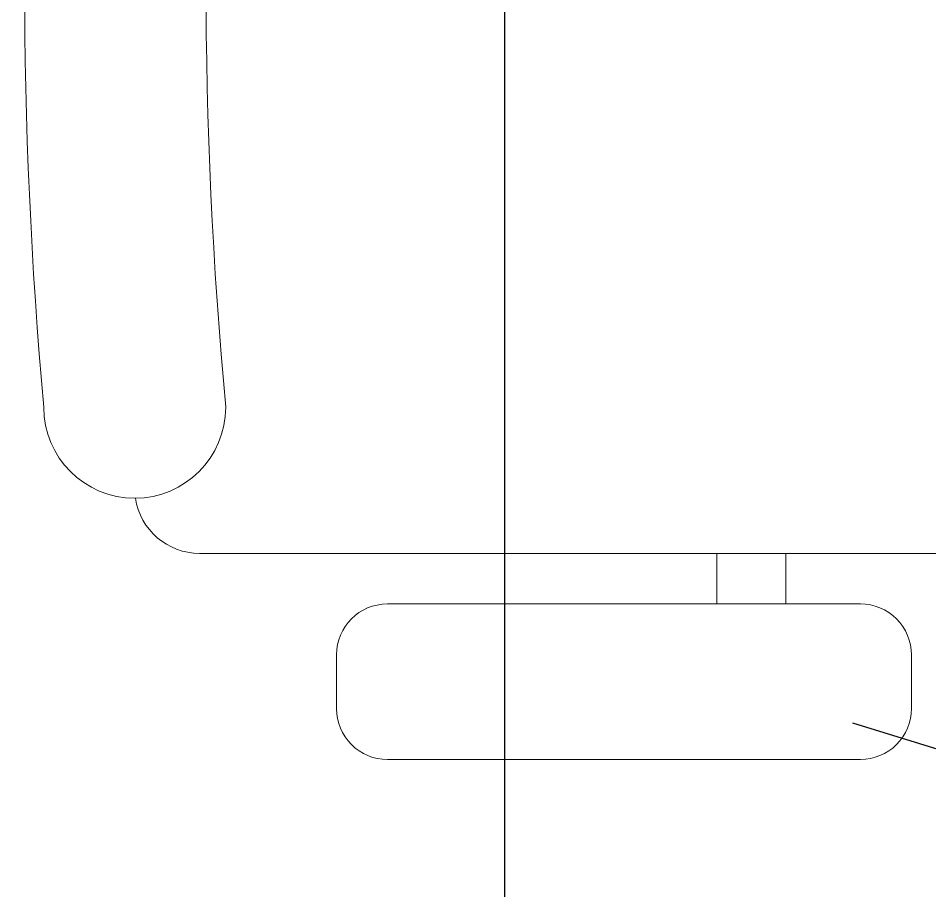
# Model space of a CAD drawing. Extents: x -12260 to 57327, y -29287 to 19916.
# Drawn here: x 38988.2 to 39339.9, y -4203.2 to -3866.7 of the extents above; entities that cross this region are included whole.
import ezdxf

# ---------------------------------------------------------------- set-up
doc = ezdxf.new("R2010")
doc.units = 0
doc.header["$LTSCALE"] = 0.25
doc.linetypes.add('DASHDOT', pattern=[25.4, 12.7, -6.35, 0, -6.35])
doc.layers.add('01-First Floor$0$FALSE CEILING', color=251, linetype='Continuous')
for name, color, linetype, lineweight in [('01-First Floor$0$LOADING', 253, 'Continuous', 5), ('E-LITE-CLNG-CNDT', 6, 'DASHDOT', 35), ('E-POWR-WIRE', 6, 'Continuous', 25), ('E-POWR-WIRE @ 100', 6, 'Continuous', 25), ('E-POWR-WIRE @ 20', 6, 'Continuous', 25), ('E-POWR-WIRE @ 50', 6, 'Continuous', 25)]:
    doc.layers.add(name, color=color, linetype=linetype, lineweight=lineweight)

# ---------------------------------------------------------------- blocks, each defined once
blk = doc.blocks.new('01-First Floor$0$GF21018-P')
at = {"color": 0}
for p, q in [((-0.2206958158158443, 0.4756307261486727), (-0.2206958158158443, 0.0674977280054634)), ((-0.2805980196294406, 0.3422072443699342), (-0.2598282612620899, 0.3422072443699342)), ((-0.3002131404457629, 0.322592123553612), (-0.3002131404457629, 0.1400010304266672)), ((-0.2402131404457641, 0.322592123553612), (-0.2402131404457641, 0.1400010304266708)), ((-0.2402131404457641, 0.2937232591883401), (-0.2206958158158443, 0.2937232591883365)), ((-0.2402131404457641, 0.2670847420663591), (-0.2206958158158443, 0.2670847420663591)), ((-0.2805980196294406, 0.1203859096103415), (-0.2598282612620899, 0.120385909610345))]:
    blk.add_line(p, q, dxfattribs=at)
for centre, radius, start, end in [((-0.2805980196294406, 0.322592123553612), 0.0196151208163253, 90, 180.0000000000001), ((-0.2598282612620899, 0.322592123553612), 0.0196151208163253, 359.9999999999999, 90), ((-0.2805980196294406, 0.1400010304266672), 0.0196151208163253, 180.0000000000001, 270.0000000000004), ((-0.2598282612620899, 0.1400010304266708), 0.0196151208163253, 270.0000000000006, 359.9999999999999), ((-0.1642902328567111, 0.0424977280054613), 0.0351139560901341, 90.00000000000004, 270), ((-4.0174444003e-06, 1.846735474002139), 1.776735474005004, 264.6945553321505, 275.3052680112835), ((-0.1956958158158457, 0.0674977280054634), 0.025, 179.9999999999999, 261.4720758531367), ((-3.2405935642e-06, 1.831363171438854), 1.831363171441721, 264.8532206013883, 275.1469821681523)]:
    blk.add_arc(centre, radius, start, end, dxfattribs=at)
blk = doc.blocks.new('01-First Floor')
at = {"layer": '01-First Floor$0$FALSE CEILING', "linetype": 'Continuous'}
blk.add_line((39175.99999988297, -6100.000000013157), (39175.99999988297, -2810.000000013201), dxfattribs=at)
at = {"layer": '01-First Floor$0$LOADING', "extrusion": (-7.774263848861105e-06, 8.1701128856128e-07, 0.9999999999694468), "xscale": -1000.000000000003, "yscale": 1000.000000000004, "zscale": 1000.000000000003, "rotation": 270.0014107646746}
blk.add_blockref('01-First Floor$0$GF21018-P', (38990.62251637425, -3852.372495016263, -0.406886553128116), dxfattribs=at)
blk = doc.blocks.new('*U41')
for p, q in [((-1.657833030611292, 1.617383743406282), (1.662833664834472, 0.5865763488644732)), ((1.662833665519904, 0.5865763488216177), (1.003542450785609, 1.388790969413713)), ((-1.660333348065617, 0.5154036972494953), (1.660333348065617, -0.5154036972494953)), ((-1.662833666890876, -0.5865763489072922), (1.657833029240356, -1.617383743406282)), ((1.659057072877877, -1.077903510487632), (1.656608984917403, -2.156863976196367))]:
    blk.add_line(p, q)
at = {"const_width": 0.4140000000000004}
blk.add_lwpolyline([(1.277945909873843, -0.1895570308081735, 1), (1.277006573562058, -0.6035559651509178, 1)], format="xyb", close=True, dxfattribs=at)
blk = doc.blocks.new('*U765')
at = {"layer": 'E-POWR-WIRE @ 100', "xscale": 100, "yscale": 100, "zscale": 100}
blk.add_blockref('*U41', (39475.91391248381, -4300.110325003594), dxfattribs=at)
at = {"layer": 'E-POWR-WIRE @ 20', "xscale": 20, "yscale": 20, "zscale": 20}
blk.add_blockref('*U41', (39475.91391248381, -4300.110325003594), dxfattribs=at)
at = {"layer": 'E-POWR-WIRE @ 50', "xscale": 50, "yscale": 50, "zscale": 50}
blk.add_blockref('*U41', (39475.91391248381, -4300.110325003594), dxfattribs=at)

msp = doc.modelspace()

# ---------------------------------------------------------------- block references
at = {"layer": 'E-LITE-CLNG-CNDT'}
msp.add_blockref('01-First Floor', (0, 0), dxfattribs=at)
at = {"layer": 'E-POWR-WIRE'}
msp.add_blockref('*U765', (0, 0), dxfattribs=at)

doc.saveas('drawing.dxf')
